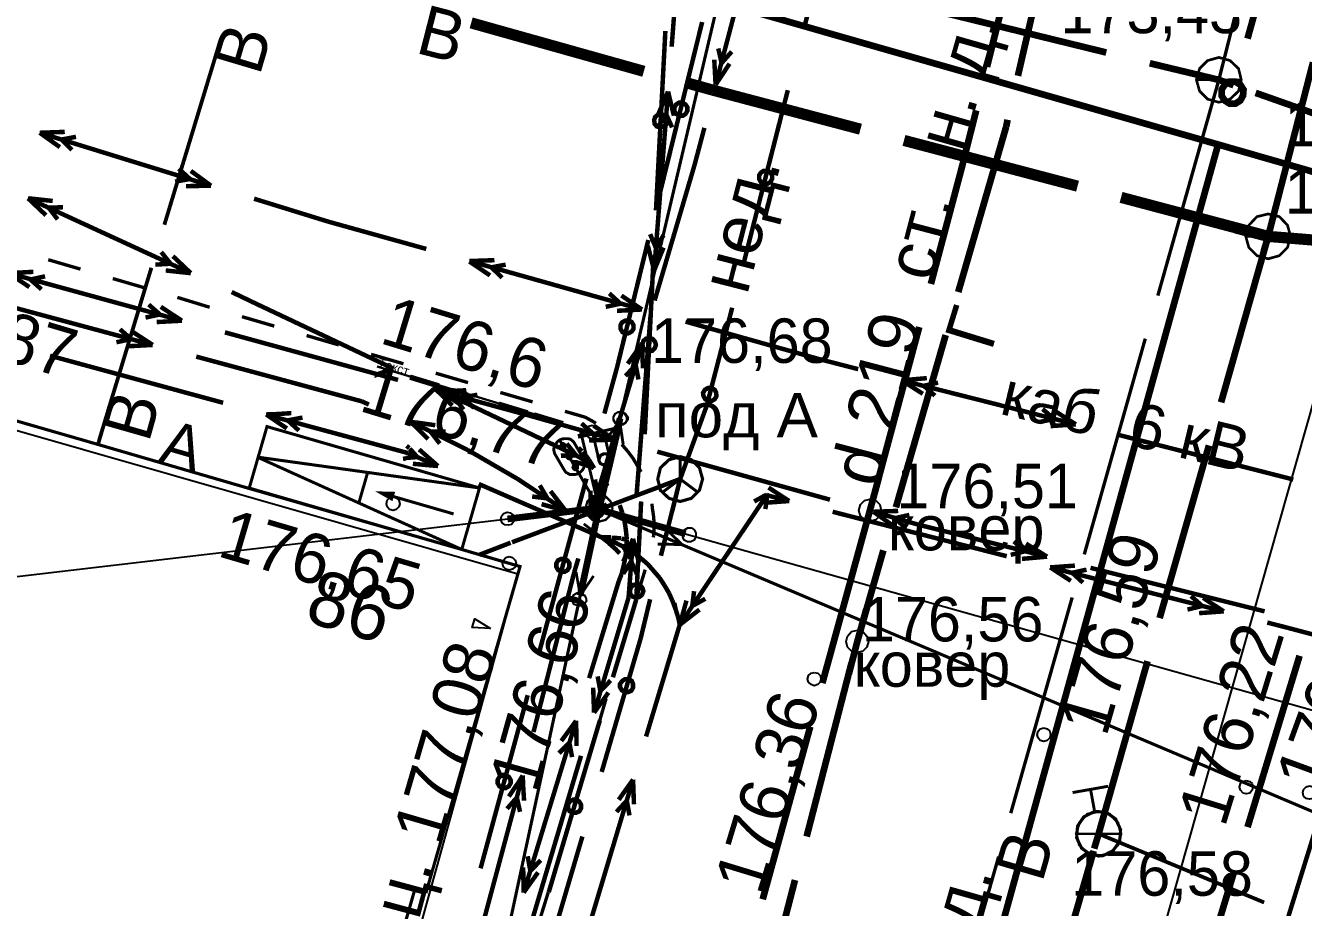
# Model space of a CAD drawing. Extents: x -2634 to -2115, y -2142 to -1393.
# Drawn here: x -2561.76 to -2533.26, y -2021.31 to -2001.65 of the extents above; entities that cross this region are included whole.
import ezdxf

# ---------------------------------------------------------------- set-up
doc = ezdxf.new("R2010")
doc.units = 0
doc.header["$MEASUREMENT"] = 0
for name, color, linetype in [('500_Дополн-Бордюры__п', 7, 'Continuous'), ('500_Дороги-Проезжие_ч', 7, 'Continuous'), ('500_Линии_-Линии_связ', 7, 'Continuous'), ('500_Линии_-ЛЭП_провод', 7, 'Continuous'), ('500_Линии_-Смотровые_', 7, 'Continuous'), ('500_Линии_-Фонари_час', 7, 'Continuous'), ('500_Линии_-Электрокаб', 7, 'Continuous'), ('500_Объект-Опоры', 7, 'Continuous'), ('500_Рельеф-Высотные_о', 7, 'Continuous'), ('500_Строен-Дополнения', 7, 'Continuous'), ('500_Строен-Здания', 7, 'Continuous'), ('500_Трубоп-Водопровод', 7, 'Continuous'), ('500_Трубоп-Газопровод', 7, 'Continuous'), ('500_Трубоп-Канализаци', 7, 'Continuous'), ('500_Трубоп-Смотровые_', 7, 'Continuous'), ('500_Трубоп-Сооружения', 7, 'Continuous'), ('500_Улицы-Улицы_и_их', 7, 'Continuous'), ('Красные_ли-Красные_ли', 7, 'Continuous'), ('Красные_ли-Оси_улиц_к', 7, 'Continuous')]:
    doc.layers.add(name, color=color, linetype=linetype)
doc.styles.add('TARIAL', font='Arial')

# ---------------------------------------------------------------- blocks, each defined once
blk = doc.blocks.new('block_113')
at = {"layer": '500_Строен-Дополнения', "color": 0, "const_width": 0.065}
for points in [[(0, 0), (0, 2.75), (4.75, 2.75), (4.75, 0)], [(1.75, 1.25), (2, 1.37), (1.75, 1.5)]]:
    blk.add_lwpolyline(points, close=True, dxfattribs=at)
for points in [[(0, 2.75), (4.75, 1.38)], [(2.4, 2.05), (2.4, 0.7)], [(0, 0), (4.75, 1.37)], [(0.38, 1.37), (2, 1.37)]]:
    blk.add_lwpolyline(points, dxfattribs=at)

msp = doc.modelspace()

# ---------------------------------------------------------------- linework, layer by layer
at = {"layer": '500_Дополн-Бордюры__п', "color": 1, "const_width": 0.075}
for points in [[(-2560.53, -2007.08), (-2561.25, -2006.87)], [(-2559.09, -2007.5), (-2559.81, -2007.29)], [(-2557.65, -2007.93), (-2558.37, -2007.71)], [(-2556.21, -2008.35), (-2556.93, -2008.14)], [(-2554.77, -2008.77), (-2555.49, -2008.56)], [(-2553.33, -2009.19), (-2554.05, -2008.98)], [(-2551.89, -2009.61), (-2552.61, -2009.4)], [(-2550.45, -2010.04), (-2551.17, -2009.83)], [(-2549.28, -2010.38), (-2549.73, -2010.25)], [(-2549.26, -2010.39), (-2549.28, -2010.38)], [(-2549.08, -2010.49), (-2549.26, -2010.39)], [(-2549.04, -2010.52), (-2549.08, -2010.49)], [(-2548.33, -2011.14), (-2548.46, -2010.99)], [(-2548.21, -2011.3), (-2548.33, -2011.14)], [(-2548.11, -2011.47), (-2548.21, -2011.3)], [(-2548.03, -2011.6), (-2548.11, -2011.47)], [(-2547.78, -2012.41), (-2547.79, -2012.31)], [(-2547.75, -2012.61), (-2547.78, -2012.41)], [(-2547.74, -2012.81), (-2547.75, -2012.61)], [(-2547.75, -2013.01), (-2547.74, -2012.81)], [(-2547.76, -2013.06), (-2547.75, -2013.01)], [(-2548.16, -2014.5), (-2547.94, -2013.78)], [(-2548.59, -2015.94), (-2548.38, -2015.22)], [(-2549.02, -2017.37), (-2548.81, -2016.65)], [(-2549.45, -2018.81), (-2549.24, -2018.09)], [(-2549.88, -2020.25), (-2549.67, -2019.53)], [(-2550.32, -2021.68), (-2550.1, -2020.97)]]:
    msp.add_lwpolyline(points, dxfattribs=at)
at = {"layer": '500_Линии_-Линии_связ', "color": 6}
for points in [[(-2542.59, -1985.29), (-2548.97, -2012.41)], [(-2548.97, -2012.44), (-2542.59, -1985.29)], [(-2587.71, -2016.96), (-2548.97, -2012.41)], [(-2548.97, -2012.41), (-2562.92, -2077.29)], [(-2548.97, -2012.44), (-2491.22, -2028.68)]]:
    msp.add_lwpolyline(points, dxfattribs=at)
at = {"layer": '500_Линии_-Линии_связ', "color": 0}
for points, const_width in [([(-2544.38, -2001.64), (-2543.39, -1997.77)], 0.1), ([(-2547.49, -2001.77), (-2547.7, -2005.77)], 0.1), ([(-2547.63, -2005.46), (-2546.67, -2001.57)], 0.1), ([(-2545.75, -2006.97), (-2544.76, -2003.09)], 0.1), ([(-2548.57, -2009.28), (-2547.87, -2006.43)], 0.1), ([(-2547.75, -2006.77), (-2547.95, -2010.76)], 0.1), ([(-2546.57, -2010.13), (-2546, -2007.94)], 0.1), ([(-2548.85, -2010.3), (-2548.57, -2009.28)], 0.1), ([(-2548.96, -2012.36), (-2548.5, -2010.41)], 0.15), ([(-2547.16, -2011.76), (-2546.57, -2010.13)], 0.1), ([(-2548.97, -2012.44), (-2548.51, -2010.49)], 0.15), ([(-2547.16, -2011.76), (-2550.91, -2013.17)], 0.1), ([(-2550.3, -2015.61), (-2549.25, -2011.75)], 0.1), ([(-2547.59, -2013.47), (-2547.16, -2011.76)], 0.1), ([(-2547.16, -2011.76), (-2547.34, -2012.49)], 0.1), ([(-2549.02, -2012.41), (-2551.01, -2012.65)], 0.15), ([(-2548.97, -2012.41), (-2549.39, -2014.36)], 0.15), ([(-2548.03, -2012.26), (-2548.14, -2014.45)], 0.1), ([(-2548.97, -2012.44), (-2547.04, -2012.98)], 0.15), ([(-2551.64, -2013.45), (-2550.94, -2013.18)], 0.1), ([(-2548.14, -2014.45), (-2548.66, -2016.18)], 0.1), ([(-2548.04, -2015.31), (-2547.83, -2014.44)], 0.1), ([(-2548.91, -2018.29), (-2548.04, -2015.31)], 0.1), ([(-2551.61, -2020.44), (-2550.56, -2016.58)], 0.1), ([(-2548.95, -2017.14), (-2550.09, -2020.97)], 0.1), ([(-2550.47, -2023.56), (-2549.34, -2019.73)], 0.1)]:
    msp.add_lwpolyline(points, dxfattribs=dict(at, const_width=const_width))
at = {"layer": '500_Линии_-Линии_связ', "color": 0, "const_width": 0.1}
for points in [[(-2547.29, -2003.48), (-2547.25, -2003.41), (-2547.19, -2003.37), (-2547.11, -2003.37), (-2547.04, -2003.41), (-2547, -2003.47), (-2547, -2003.55), (-2547.04, -2003.62), (-2547.1, -2003.66), (-2547.18, -2003.66), (-2547.25, -2003.62), (-2547.29, -2003.56)], [(-2547.44, -2003.78), (-2547.47, -2003.85), (-2547.53, -2003.9), (-2547.6, -2003.92), (-2547.68, -2003.9), (-2547.73, -2003.84), (-2547.74, -2003.76), (-2547.72, -2003.69), (-2547.66, -2003.64), (-2547.59, -2003.62), (-2547.51, -2003.65), (-2547.46, -2003.7)], [(-2545.4, -2004.99), (-2545.36, -2004.93), (-2545.3, -2004.89), (-2545.22, -2004.89), (-2545.15, -2004.92), (-2545.11, -2004.99), (-2545.11, -2005.07), (-2545.15, -2005.14), (-2545.22, -2005.18), (-2545.29, -2005.18), (-2545.36, -2005.14), (-2545.4, -2005.07)], [(-2548.49, -2008.33), (-2548.46, -2008.27), (-2548.39, -2008.23), (-2548.31, -2008.22), (-2548.24, -2008.26), (-2548.2, -2008.33), (-2548.2, -2008.41), (-2548.24, -2008.47), (-2548.31, -2008.51), (-2548.38, -2008.52), (-2548.45, -2008.48), (-2548.49, -2008.41)], [(-2547.7, -2008.77), (-2547.73, -2008.85), (-2547.78, -2008.9), (-2547.86, -2008.91), (-2547.93, -2008.89), (-2547.99, -2008.83), (-2548, -2008.76), (-2547.98, -2008.68), (-2547.92, -2008.63), (-2547.84, -2008.61), (-2547.77, -2008.64), (-2547.72, -2008.7)], [(-2546.65, -2009.84), (-2546.61, -2009.77), (-2546.54, -2009.73), (-2546.46, -2009.73), (-2546.39, -2009.77), (-2546.36, -2009.83), (-2546.35, -2009.91), (-2546.39, -2009.98), (-2546.46, -2010.02), (-2546.54, -2010.02), (-2546.6, -2009.98), (-2546.64, -2009.91)], [(-2548.98, -2012.6), (-2549.06, -2012.61), (-2549.13, -2012.58), (-2549.18, -2012.52), (-2549.18, -2012.44), (-2549.15, -2012.37), (-2549.09, -2012.32), (-2549.01, -2012.32), (-2548.94, -2012.35), (-2548.89, -2012.41), (-2548.89, -2012.49), (-2548.92, -2012.56)], [(-2549.92, -2013.64), (-2549.88, -2013.57), (-2549.81, -2013.54), (-2549.73, -2013.54), (-2549.67, -2013.58), (-2549.63, -2013.64), (-2549.63, -2013.72), (-2549.67, -2013.79), (-2549.74, -2013.83), (-2549.81, -2013.83), (-2549.88, -2013.79), (-2549.92, -2013.72)], [(-2547.98, -2014.26), (-2548.01, -2014.34), (-2548.07, -2014.39), (-2548.14, -2014.41), (-2548.22, -2014.38), (-2548.27, -2014.33), (-2548.28, -2014.25), (-2548.26, -2014.18), (-2548.2, -2014.12), (-2548.13, -2014.11), (-2548.05, -2014.13), (-2548, -2014.19)], [(-2548.5, -2016.33), (-2548.45, -2016.26), (-2548.39, -2016.22), (-2548.31, -2016.22), (-2548.24, -2016.26), (-2548.21, -2016.33), (-2548.21, -2016.41), (-2548.25, -2016.48), (-2548.32, -2016.51), (-2548.39, -2016.51), (-2548.46, -2016.47), (-2548.5, -2016.4)], [(-2551.23, -2018.47), (-2551.19, -2018.4), (-2551.13, -2018.36), (-2551.05, -2018.36), (-2550.98, -2018.4), (-2550.94, -2018.47), (-2550.94, -2018.54), (-2550.98, -2018.61), (-2551.05, -2018.65), (-2551.13, -2018.65), (-2551.19, -2018.61), (-2551.23, -2018.54)], [(-2549.37, -2019.1), (-2549.41, -2019.17), (-2549.48, -2019.2), (-2549.56, -2019.2), (-2549.63, -2019.16), (-2549.66, -2019.09), (-2549.66, -2019.01), (-2549.62, -2018.95), (-2549.55, -2018.91), (-2549.47, -2018.91), (-2549.41, -2018.95), (-2549.37, -2019.02)]]:
    msp.add_lwpolyline(points, close=True, dxfattribs=at)
at = {"layer": '500_Линии_-Линии_связ', "color": 0}
for points in [[(-2548.65, -2010.37), (-2548.61, -2010.3), (-2548.54, -2010.26), (-2548.45, -2010.26), (-2548.38, -2010.3), (-2548.33, -2010.37), (-2548.33, -2010.44), (-2548.37, -2010.51), (-2548.44, -2010.55), (-2548.52, -2010.55), (-2548.6, -2010.51), (-2548.64, -2010.45)], [(-2548.65, -2010.38), (-2548.61, -2010.31), (-2548.54, -2010.27), (-2548.47, -2010.27), (-2548.4, -2010.3), (-2548.36, -2010.37), (-2548.36, -2010.45), (-2548.39, -2010.51), (-2548.46, -2010.55), (-2548.54, -2010.56), (-2548.6, -2010.52), (-2548.65, -2010.45)], [(-2550.99, -2012.79), (-2551.07, -2012.78), (-2551.13, -2012.74), (-2551.16, -2012.66), (-2551.14, -2012.59), (-2551.1, -2012.53), (-2551.02, -2012.5), (-2550.95, -2012.51), (-2550.89, -2012.56), (-2550.86, -2012.63), (-2550.87, -2012.71), (-2550.92, -2012.77)], [(-2546.91, -2012.85), (-2546.85, -2012.89), (-2546.81, -2012.96), (-2546.81, -2013.04), (-2546.85, -2013.12), (-2546.92, -2013.16), (-2547, -2013.16), (-2547.07, -2013.12), (-2547.1, -2013.05), (-2547.1, -2012.96), (-2547.06, -2012.89), (-2546.99, -2012.85)], [(-2549.25, -2014.48), (-2549.29, -2014.55), (-2549.36, -2014.59), (-2549.44, -2014.59), (-2549.52, -2014.56), (-2549.56, -2014.49), (-2549.57, -2014.41), (-2549.53, -2014.34), (-2549.46, -2014.3), (-2549.38, -2014.3), (-2549.3, -2014.34), (-2549.26, -2014.4)]]:
    msp.add_lwpolyline(points, close=True, dxfattribs=at)
at = {"layer": '500_Линии_-ЛЭП_провод', "color": 253, "const_width": 0.07}
for points in [[(-2548.97, -2012.41), (-2542.59, -1985.29)], [(-2562.92, -2077.29), (-2548.97, -2012.41)], [(-2548.97, -2012.44), (-2527.02, -2021.73)]]:
    msp.add_lwpolyline(points, dxfattribs=at)
at = {"layer": '500_Линии_-ЛЭП_провод', "color": 0}
for points, const_width in [([(-2548.97, -2012.41), (-2548.51, -2010.46)], 0.065), ([(-2548.82, -2010.9), (-2548.51, -2010.46)], 0.065), ([(-2548.43, -2010.99), (-2548.51, -2010.46)], 0.065), ([(-2548.97, -2012.41), (-2549.39, -2014.36)], 0.06), ([(-2548.97, -2012.44), (-2547.12, -2013.22)], 0.065), ([(-2547.51, -2012.84), (-2547.12, -2013.22)], 0.065), ([(-2547.66, -2013.21), (-2547.12, -2013.22)], 0.065), ([(-2549.48, -2013.83), (-2549.39, -2014.36)], 0.06), ([(-2549.09, -2013.92), (-2549.39, -2014.36)], 0.06)]:
    msp.add_lwpolyline(points, dxfattribs=dict(at, const_width=const_width))
at = {"layer": '500_Линии_-Смотровые_', "color": 0, "const_width": 0.07}
for points in [[(-2547.16, -2011.26), (-2546.91, -2011.33), (-2546.73, -2011.51), (-2546.66, -2011.76), (-2546.73, -2012.01), (-2546.91, -2012.19), (-2547.16, -2012.26), (-2547.41, -2012.19), (-2547.6, -2012.01), (-2547.66, -2011.76), (-2547.6, -2011.51), (-2547.41, -2011.33)], [(-2547.16, -2011.71), (-2547.16, -2011.71), (-2547.16, -2011.71), (-2547.16, -2011.71), (-2547.16, -2011.71), (-2547.16, -2011.71), (-2547.16, -2011.71), (-2547.16, -2011.71), (-2547.16, -2011.71), (-2547.16, -2011.71), (-2547.16, -2011.71), (-2547.16, -2011.71)]]:
    msp.add_lwpolyline(points, close=True, dxfattribs=at)
at = {"layer": '500_Линии_-Смотровые_', "color": 0, "const_width": 0.065}
for points in [[(-2547.16, -2011.26), (-2547.16, -2011.76)], [(-2547.56, -2012.06), (-2547.16, -2011.76)], [(-2547.16, -2011.76), (-2546.76, -2012.06)]]:
    msp.add_lwpolyline(points, dxfattribs=at)
at = {"layer": '500_Линии_-Фонари_час', "color": 0, "const_width": 0.065}
for points in [[(-2548.62, -2010.63), (-2549.35, -2010.8)], [(-2548.97, -2012.41), (-2549.85, -2010.89)], [(-2548.97, -2012.41), (-2549.38, -2010.7)], [(-2548.96, -2011.38), (-2549.11, -2010.74)], [(-2548.72, -2011.32), (-2548.87, -2010.69)], [(-2548.72, -2011.29), (-2548.75, -2011.17)], [(-2548.72, -2011.29), (-2548.75, -2011.17)], [(-2548.97, -2011.35), (-2549, -2011.23)], [(-2548.97, -2011.33), (-2548.97, -2011.33)], [(-2548.8, -2012.31), (-2549.14, -2012.51)]]:
    msp.add_lwpolyline(points, dxfattribs=at)
at = {"layer": '500_Линии_-Фонари_час', "color": 0}
for points, const_width in [([(-2549.85, -2010.89), (-2549.9, -2010.93), (-2549.94, -2010.99), (-2549.97, -2011.04), (-2549.98, -2011.11), (-2549.97, -2011.15), (-2549.96, -2011.19), (-2549.75, -2011.55), (-2549.71, -2011.61), (-2549.67, -2011.63), (-2549.62, -2011.66), (-2549.57, -2011.66), (-2549.51, -2011.66), (-2549.46, -2011.65), (-2549.42, -2011.63), (-2549.38, -2011.6), (-2549.34, -2011.56), (-2549.31, -2011.51), (-2549.29, -2011.45), (-2549.29, -2011.39), (-2549.31, -2011.32), (-2549.32, -2011.3), (-2549.53, -2010.94), (-2549.56, -2010.91), (-2549.61, -2010.87), (-2549.67, -2010.86), (-2549.75, -2010.86), (-2549.8, -2010.87)], 0.065), ([(-2549.81, -2011.05), (-2549.82, -2011.02), (-2549.81, -2011), (-2549.8, -2010.98), (-2549.77, -2010.97), (-2549.75, -2010.98), (-2549.73, -2011), (-2549.72, -2011.02), (-2549.73, -2011.05), (-2549.75, -2011.06), (-2549.77, -2011.07), (-2549.8, -2011.06)], 0.07), ([(-2549.68, -2011.28), (-2549.68, -2011.26), (-2549.68, -2011.23), (-2549.66, -2011.22), (-2549.63, -2011.21), (-2549.61, -2011.22), (-2549.59, -2011.23), (-2549.58, -2011.26), (-2549.59, -2011.28), (-2549.61, -2011.3), (-2549.63, -2011.31), (-2549.66, -2011.3)], 0.07), ([(-2548.97, -2011.35), (-2548.96, -2011.29), (-2548.93, -2011.23), (-2548.87, -2011.2), (-2548.81, -2011.2), (-2548.75, -2011.24), (-2548.72, -2011.29), (-2548.72, -2011.36), (-2548.76, -2011.41), (-2548.82, -2011.44), (-2548.88, -2011.44), (-2548.94, -2011.41)], 0.07), ([(-2549.54, -2011.52), (-2549.55, -2011.5), (-2549.54, -2011.47), (-2549.52, -2011.45), (-2549.5, -2011.45), (-2549.47, -2011.45), (-2549.45, -2011.47), (-2549.45, -2011.5), (-2549.45, -2011.52), (-2549.47, -2011.54), (-2549.5, -2011.55), (-2549.52, -2011.54)], 0.07)]:
    msp.add_lwpolyline(points, close=True, dxfattribs=dict(at, const_width=const_width))
for points in [[(-2548.62, -2013.01), (-2548.62, -2013.01)], [(-2548.2, -2013.75), (-2548.2, -2013.75)]]:
    msp.add_lwpolyline(points, dxfattribs=at)
at = {"layer": '500_Линии_-Электрокаб', "color": 12, "const_width": 0.1}
for points in [[(-2547.04, -1998.13), (-2547.35, -2002.12)], [(-2546.37, -2002.97), (-2545.35, -1999.1)], [(-2546.37, -2002.97), (-2546.4, -2002.41)], [(-2546.24, -2002.47), (-2546.31, -2002.16)], [(-2546.23, -2002.48), (-2546.01, -2002.23)], [(-2546.37, -2002.97), (-2546.06, -2002.5)], [(-2547.43, -2003.12), (-2547.74, -2007.11)], [(-2547.43, -2003.12), (-2547.65, -2003.63)], [(-2547.43, -2003.12), (-2547.3, -2003.66)], [(-2547.47, -2003.62), (-2547.65, -2003.9)], [(-2547.47, -2003.63), (-2547.34, -2003.92)], [(-2561.44, -2004.04), (-2560.88, -2004.02)], [(-2561.44, -2004.04), (-2557.62, -2005.22)], [(-2561.44, -2004.04), (-2560.99, -2004.36)], [(-2546.84, -2004.76), (-2546.62, -2003.93)], [(-2560.95, -2004.19), (-2560.63, -2004.13)], [(-2560.95, -2004.19), (-2560.72, -2004.42)], [(-2558.34, -2004.84), (-2558.09, -2005.07)], [(-2558.07, -2004.89), (-2557.62, -2005.22)], [(-2547.73, -2007.78), (-2546.84, -2004.76)], [(-2558.42, -2005.13), (-2558.09, -2005.07)], [(-2558.18, -2005.23), (-2557.62, -2005.22)], [(-2561.7, -2005.5), (-2558.07, -2007.17)], [(-2561.7, -2005.5), (-2561.15, -2005.56)], [(-2561.7, -2005.5), (-2561.3, -2005.88)], [(-2556.66, -2005.51), (-2555.01, -2006.02)], [(-2561.24, -2005.71), (-2560.92, -2005.7)], [(-2561.24, -2005.71), (-2561.04, -2005.97)], [(-2555.01, -2006.02), (-2552.82, -2006.63)], [(-2547.83, -2006.3), (-2547.7, -2006.61)], [(-2547.53, -2006.32), (-2547.7, -2006.61)], [(-2547.88, -2006.56), (-2547.74, -2007.11)], [(-2547.53, -2006.6), (-2547.74, -2007.11)], [(-2558.86, -2006.98), (-2558.52, -2006.96)], [(-2558.73, -2006.7), (-2558.52, -2006.96)], [(-2558.47, -2006.79), (-2558.07, -2007.17)], [(-2551.86, -2006.9), (-2551.3, -2006.88)], [(-2551.86, -2006.9), (-2548.01, -2007.98)], [(-2551.86, -2006.91), (-2551.4, -2007.22)], [(-2562.13, -2007.17), (-2561.58, -2007.14)], [(-2562.13, -2007.17), (-2558.27, -2008.23)], [(-2562.13, -2007.17), (-2561.67, -2007.48)], [(-2561.64, -2007.31), (-2561.32, -2007.24)], [(-2558.63, -2007.11), (-2558.07, -2007.17)], [(-2551.37, -2007.04), (-2551.05, -2006.98)], [(-2551.37, -2007.04), (-2551.13, -2007.27)], [(-2561.65, -2007.31), (-2561.4, -2007.53)], [(-2562.78, -2007.73), (-2558.92, -2008.77)], [(-2557.16, -2007.59), (-2556.66, -2007.83)], [(-2548.74, -2007.62), (-2548.49, -2007.85)], [(-2548.47, -2007.67), (-2548.01, -2007.98)], [(-2559.08, -2008.16), (-2558.76, -2008.09)], [(-2559.01, -2007.87), (-2558.76, -2008.09)], [(-2558.74, -2007.92), (-2558.27, -2008.23)], [(-2556.66, -2007.83), (-2553.55, -2009.3)], [(-2548.82, -2007.92), (-2548.49, -2007.85)], [(-2548.57, -2008.01), (-2548.01, -2007.98)], [(-2547.82, -2008.1), (-2548.13, -2012.09)], [(-2558.83, -2008.26), (-2558.27, -2008.23)], [(-2547.04, -2008.25), (-2544.12, -2009.07)], [(-2559.73, -2008.71), (-2559.4, -2008.64)], [(-2559.65, -2008.42), (-2559.4, -2008.64)], [(-2559.38, -2008.47), (-2558.92, -2008.77)], [(-2557.31, -2008.49), (-2553.45, -2009.55)], [(-2559.48, -2008.8), (-2558.92, -2008.77)], [(-2549.15, -2012.57), (-2548.01, -2008.74)], [(-2548.33, -2009.19), (-2548.01, -2008.74)], [(-2547.99, -2009.29), (-2548.01, -2008.74)], [(-2561.21, -2009.01), (-2557.35, -2010.06)], [(-2557.95, -2009.03), (-2554.25, -2010.03)], [(-2548.38, -2009.46), (-2548.15, -2009.22)], [(-2548.09, -2009.54), (-2548.15, -2009.22)], [(-2544.12, -2009.07), (-2543.19, -2009.31)], [(-2542.22, -2009.56), (-2541.66, -2009.51)], [(-2552.64, -2009.73), (-2549.41, -2011.27)], [(-2552.64, -2009.73), (-2552.09, -2009.8)], [(-2552.64, -2009.73), (-2552.24, -2010.12)], [(-2552.49, -2009.81), (-2551.93, -2009.78)], [(-2552.49, -2009.81), (-2550.65, -2010.31)], [(-2552.49, -2009.81), (-2552.03, -2010.12)], [(-2542.22, -2009.56), (-2538.34, -2010.54)], [(-2542.22, -2009.56), (-2541.75, -2009.86)], [(-2541.73, -2009.68), (-2541.48, -2009.9)], [(-2541.72, -2009.68), (-2541.41, -2009.61)], [(-2554.25, -2010.03), (-2554.1, -2010.1)], [(-2552.19, -2009.95), (-2551.99, -2010.21)], [(-2552.18, -2009.95), (-2551.86, -2009.94)], [(-2552, -2009.94), (-2551.68, -2009.88)], [(-2552, -2009.95), (-2551.76, -2010.17)], [(-2556.39, -2010.32), (-2556.12, -2010.31)], [(-2556.39, -2010.32), (-2556.15, -2010.39)], [(-2556.39, -2010.32), (-2556.17, -2010.47)], [(-2556.15, -2010.39), (-2553.23, -2011.18)], [(-2556.12, -2010.31), (-2555.83, -2010.29)], [(-2555.9, -2010.45), (-2555.58, -2010.39)], [(-2550.65, -2010.31), (-2548.63, -2010.88)], [(-2539.08, -2010.2), (-2538.82, -2010.42)], [(-2538.81, -2010.24), (-2538.34, -2010.54)], [(-2556.17, -2010.47), (-2555.93, -2010.63)], [(-2555.9, -2010.46), (-2555.66, -2010.68)], [(-2553.18, -2010.49), (-2553.06, -2010.53)], [(-2553.18, -2010.49), (-2553.04, -2010.5)], [(-2553.18, -2010.49), (-2553.08, -2010.57)], [(-2553.08, -2010.57), (-2552.78, -2010.87)], [(-2553.06, -2010.53), (-2551.9, -2011.11)], [(-2553.04, -2010.5), (-2552.62, -2010.56)], [(-2549.36, -2010.52), (-2549.11, -2010.74)], [(-2549.09, -2010.57), (-2548.63, -2010.88)], [(-2539.15, -2010.49), (-2538.82, -2010.42)], [(-2538.9, -2010.58), (-2538.34, -2010.54)], [(-2552.72, -2010.7), (-2552.39, -2010.7)], [(-2552.72, -2010.71), (-2552.52, -2010.97)], [(-2549.44, -2010.81), (-2549.11, -2010.74)], [(-2549.19, -2010.9), (-2548.63, -2010.88)], [(-2537.37, -2010.78), (-2533.49, -2011.77)], [(-2553.26, -2011.02), (-2553.2, -2011.07)], [(-2553.23, -2011.18), (-2552.56, -2011.47)], [(-2553.19, -2011.08), (-2553.02, -2011.27)], [(-2552.98, -2011.1), (-2552.56, -2011.47)], [(-2551.9, -2011.11), (-2550.78, -2011.76)], [(-2549.82, -2011.24), (-2549.48, -2011.23)], [(-2549.69, -2010.97), (-2549.48, -2011.23)], [(-2549.43, -2011.06), (-2549.35, -2011.14)], [(-2549.33, -2011.15), (-2549.2, -2011.32)], [(-2547.67, -2011.15), (-2543.82, -2012.22)], [(-2553.34, -2011.31), (-2553.27, -2011.3)], [(-2553.28, -2011.29), (-2553.02, -2011.27)], [(-2553.12, -2011.42), (-2552.56, -2011.47)], [(-2549.58, -2011.38), (-2549.47, -2011.39)], [(-2549.49, -2011.38), (-2549.29, -2011.44)], [(-2549.41, -2011.27), (-2549.24, -2011.38)], [(-2549.29, -2011.44), (-2549.09, -2011.51)], [(-2549.24, -2011.38), (-2549.09, -2011.51)], [(-2549.2, -2011.32), (-2549.09, -2011.5)], [(-2549.09, -2011.5), (-2549.08, -2011.52)], [(-2549.09, -2011.51), (-2549.08, -2011.52)], [(-2549.09, -2011.51), (-2549.08, -2011.52)], [(-2550.78, -2011.76), (-2549.71, -2012.47)], [(-2549, -2012.08), (-2549.06, -2011.77)], [(-2551.65, -2011.87), (-2548.91, -2013.06)], [(-2550.29, -2011.9), (-2550.12, -2012.19)], [(-2550.05, -2012.03), (-2549.71, -2012.47)], [(-2549.15, -2012.57), (-2549.16, -2012.02)], [(-2549, -2012.09), (-2548.77, -2011.85)], [(-2545.38, -2012.02), (-2545.38, -2012.02)], [(-2545.19, -2011.95), (-2544.73, -2012.25)], [(-2550.46, -2012.15), (-2550.12, -2012.19)], [(-2550.25, -2012.32), (-2549.71, -2012.47)], [(-2549.14, -2012.57), (-2548.83, -2012.12)], [(-2548.51, -2012.34), (-2548.45, -2012.51)], [(-2547.17, -2015.01), (-2545.23, -2012.12)], [(-2545.51, -2012.26), (-2545.24, -2012.11)], [(-2545.28, -2012.29), (-2544.73, -2012.25)], [(-2545.26, -2012.43), (-2545.22, -2012.13)], [(-2545.24, -2012.13), (-2545.21, -2012.12)], [(-2545.23, -2012.11), (-2545.21, -2012.12)], [(-2545.23, -2012.12), (-2544.73, -2012.25)], [(-2545.09, -2012.22), (-2545.09, -2012.22)], [(-2548.45, -2012.51), (-2548.4, -2012.7)], [(-2543.76, -2012.49), (-2539.88, -2013.48)], [(-2542.85, -2012.49), (-2542.3, -2012.47)], [(-2542.85, -2012.49), (-2541.84, -2012.78)], [(-2542.85, -2012.49), (-2542.4, -2012.81)], [(-2542.37, -2012.63), (-2542.13, -2012.86)], [(-2542.36, -2012.63), (-2542.05, -2012.56)], [(-2548.4, -2012.7), (-2548.37, -2012.9)], [(-2548.37, -2012.9), (-2548.35, -2013.1)], [(-2541.84, -2012.78), (-2538.98, -2013.49)], [(-2548.91, -2013.06), (-2548.72, -2013.13)], [(-2548.91, -2013.06), (-2548.7, -2013.06)], [(-2548.91, -2013.06), (-2548.74, -2013.19)], [(-2548.75, -2013.19), (-2548.59, -2013.33)], [(-2548.72, -2013.13), (-2548.54, -2013.21)], [(-2548.69, -2013.07), (-2548.48, -2013.08)], [(-2548.54, -2013.21), (-2548.36, -2013.3)], [(-2548.47, -2013.09), (-2548.34, -2013.11)], [(-2548.21, -2013.09), (-2548.43, -2013.6)], [(-2548.35, -2013.1), (-2548.36, -2013.3)], [(-2548.21, -2013.09), (-2548.31, -2014.4)], [(-2548.21, -2013.09), (-2548.08, -2013.63)], [(-2539.72, -2013.15), (-2539.47, -2013.37)], [(-2539.45, -2013.2), (-2538.98, -2013.49)], [(-2548.6, -2013.32), (-2548.51, -2013.42)], [(-2548.44, -2013.26), (-2548.34, -2013.26)], [(-2548.44, -2013.26), (-2548.38, -2013.34)], [(-2548.38, -2013.5), (-2548.42, -2013.69)], [(-2548.39, -2013.34), (-2548.27, -2013.53)], [(-2548.36, -2013.3), (-2548.38, -2013.5)], [(-2548.36, -2013.3), (-2548.19, -2013.41)], [(-2548.33, -2013.26), (-2548.11, -2013.28)], [(-2548.19, -2013.41), (-2548.03, -2013.53)], [(-2539.79, -2013.45), (-2539.47, -2013.37)], [(-2539.54, -2013.54), (-2538.98, -2013.49)], [(-2549.52, -2013.83), (-2549.43, -2013.53)], [(-2548.42, -2013.69), (-2548.47, -2013.89)], [(-2548.25, -2013.59), (-2548.43, -2013.87)], [(-2548.28, -2013.53), (-2548.28, -2013.53)], [(-2548.25, -2013.6), (-2548.12, -2013.89)], [(-2548.03, -2013.53), (-2547.88, -2013.66)], [(-2547.88, -2013.66), (-2547.75, -2013.81)], [(-2547.75, -2013.81), (-2547.62, -2013.96)], [(-2538.91, -2013.73), (-2538.36, -2013.69)], [(-2538.91, -2013.73), (-2535.04, -2014.71)], [(-2538.91, -2013.73), (-2538.45, -2014.03)], [(-2538.42, -2013.85), (-2538.1, -2013.78)], [(-2538.01, -2013.74), (-2534.13, -2014.71)], [(-2550.43, -2017.4), (-2549.52, -2013.83)], [(-2548.53, -2014.04), (-2549.19, -2016.2)], [(-2548.47, -2013.89), (-2548.53, -2014.04)], [(-2547.62, -2013.96), (-2547.51, -2014.13)], [(-2538.42, -2013.85), (-2538.18, -2014.07)], [(-2547.51, -2014.13), (-2547.41, -2014.3)], [(-2547.41, -2014.3), (-2547.33, -2014.48)], [(-2546.89, -2014.58), (-2546.85, -2014.26)], [(-2535.77, -2014.37), (-2535.52, -2014.59)], [(-2548.31, -2014.4), (-2549.08, -2016.97)], [(-2547.33, -2014.48), (-2547.26, -2014.67)], [(-2547.17, -2015.01), (-2547.02, -2014.47)], [(-2546.89, -2014.59), (-2546.6, -2014.43)], [(-2535.85, -2014.67), (-2535.52, -2014.59)], [(-2535.5, -2014.41), (-2535.04, -2014.71)], [(-2547.26, -2014.67), (-2547.2, -2014.86)], [(-2547.2, -2014.86), (-2547.17, -2015.01)], [(-2547.17, -2015.01), (-2546.73, -2014.67)], [(-2535.59, -2014.75), (-2535.04, -2014.71)], [(-2547.92, -2017.5), (-2547.17, -2015.01)], [(-2534.07, -2014.96), (-2533.64, -2015.07)], [(-2533.64, -2015.07), (-2530.2, -2015.98)], [(-2549, -2016.16), (-2548.94, -2016.49)], [(-2548.71, -2016.25), (-2548.94, -2016.49)], [(-2549.1, -2016.41), (-2549.08, -2016.97)], [(-2548.76, -2016.52), (-2549.08, -2016.97)], [(-2549.48, -2017.15), (-2550.65, -2020.98)], [(-2549.48, -2017.15), (-2549.81, -2017.6)], [(-2549.48, -2017.15), (-2549.47, -2017.71)], [(-2549.63, -2017.64), (-2549.86, -2017.87)], [(-2549.63, -2017.64), (-2549.57, -2017.96)], [(-2549.37, -2017.93), (-2550.51, -2021.76)], [(-2550.8, -2018.58), (-2550.67, -2018.37)], [(-2550.73, -2018.59), (-2550.67, -2018.37)], [(-2550.66, -2018.61), (-2550.67, -2018.37)], [(-2551.71, -2022.24), (-2550.73, -2018.59)], [(-2550.98, -2018.84), (-2550.8, -2018.57)], [(-2550.64, -2018.93), (-2550.66, -2018.61)], [(-2549.36, -2022.29), (-2548.21, -2018.46)], [(-2548.53, -2018.91), (-2548.21, -2018.46)], [(-2548.19, -2019.01), (-2548.21, -2018.46)], [(-2532.68, -2018.56), (-2533.87, -2022.38)], [(-2551.02, -2019.11), (-2550.8, -2018.86)], [(-2550.73, -2019.18), (-2550.8, -2018.86)], [(-2548.58, -2019.18), (-2548.35, -2018.93)], [(-2548.29, -2019.26), (-2548.35, -2018.93)], [(-2550.56, -2020.17), (-2550.5, -2020.5)], [(-2550.27, -2020.26), (-2550.5, -2020.5)], [(-2550.66, -2020.42), (-2550.65, -2020.98)], [(-2550.33, -2020.53), (-2550.65, -2020.98)]]:
    msp.add_lwpolyline(points, dxfattribs=at)
at = {"layer": '500_Линии_-Электрокаб', "color": 1, "const_width": 0.06}
for points in [[(-2548.91, -2013.06), (-2549.37, -2012.86)], [(-2548.91, -2013.06), (-2549.31, -2012.76)], [(-2547.17, -2015.01), (-2547.27, -2014.52)], [(-2547.17, -2015.01), (-2547.32, -2015.49)]]:
    msp.add_lwpolyline(points, dxfattribs=at)
at = {"layer": '500_Объект-Опоры', "color": 1, "const_width": 0.05}
msp.add_lwpolyline([(-2548.97, -2012.11), (-2548.82, -2012.15), (-2548.71, -2012.26), (-2548.67, -2012.41), (-2548.71, -2012.56), (-2548.82, -2012.67), (-2548.97, -2012.71), (-2549.12, -2012.67), (-2549.23, -2012.56), (-2549.27, -2012.41), (-2549.23, -2012.26), (-2549.12, -2012.15)], close=True, dxfattribs=at)
at = {"layer": '500_Рельеф-Высотные_о', "color": 0, "const_width": 0.05}
msp.add_lwpolyline([(-2553.92, -2009.25), (-2549.9, -2010.47)], dxfattribs=at)
at = {"layer": '500_Рельеф-Высотные_о', "color": 0}
for points in [[(-2549.12, -2010.56), (-2549.05, -2010.58), (-2548.99, -2010.63), (-2548.97, -2010.71), (-2548.99, -2010.78), (-2549.05, -2010.84), (-2549.12, -2010.86), (-2549.2, -2010.84), (-2549.25, -2010.78), (-2549.27, -2010.71), (-2549.25, -2010.63), (-2549.2, -2010.58)], [(-2553.56, -2012.16), (-2553.49, -2012.18), (-2553.43, -2012.23), (-2553.41, -2012.31), (-2553.43, -2012.38), (-2553.49, -2012.44), (-2553.56, -2012.46), (-2553.64, -2012.44), (-2553.69, -2012.38), (-2553.71, -2012.31), (-2553.69, -2012.23), (-2553.64, -2012.18)], [(-2550.97, -2013.49), (-2550.9, -2013.51), (-2550.84, -2013.57), (-2550.82, -2013.64), (-2550.84, -2013.72), (-2550.9, -2013.77), (-2550.97, -2013.79), (-2551.05, -2013.77), (-2551.1, -2013.72), (-2551.12, -2013.64), (-2551.1, -2013.57), (-2551.05, -2013.51)], [(-2551.39, -2015.09), (-2551.8, -2015.07), (-2551.74, -2014.88)], [(-2544.17, -2016.07), (-2544.09, -2016.09), (-2544.04, -2016.14), (-2544.02, -2016.22), (-2544.04, -2016.29), (-2544.09, -2016.34), (-2544.17, -2016.37), (-2544.24, -2016.34), (-2544.3, -2016.29), (-2544.32, -2016.22), (-2544.3, -2016.14), (-2544.24, -2016.09)], [(-2539.05, -2017.31), (-2538.98, -2017.33), (-2538.92, -2017.38), (-2538.9, -2017.46), (-2538.92, -2017.53), (-2538.98, -2017.59), (-2539.05, -2017.61), (-2539.13, -2017.59), (-2539.18, -2017.53), (-2539.2, -2017.46), (-2539.18, -2017.38), (-2539.13, -2017.33)], [(-2534.54, -2018.48), (-2534.46, -2018.5), (-2534.41, -2018.55), (-2534.39, -2018.63), (-2534.41, -2018.7), (-2534.46, -2018.76), (-2534.54, -2018.78), (-2534.61, -2018.76), (-2534.67, -2018.7), (-2534.69, -2018.63), (-2534.67, -2018.55), (-2534.61, -2018.5)], [(-2533.13, -2018.6), (-2533.05, -2018.62), (-2533, -2018.68), (-2532.98, -2018.75), (-2533, -2018.83), (-2533.05, -2018.88), (-2533.13, -2018.9), (-2533.2, -2018.88), (-2533.26, -2018.83), (-2533.28, -2018.75), (-2533.26, -2018.68), (-2533.2, -2018.62)]]:
    msp.add_lwpolyline(points, close=True, dxfattribs=at)
at = {"layer": '500_Строен-Здания', "color": 0, "const_width": 0.07}
msp.add_lwpolyline([(-2550.97, -2013.64), (-2552.03, -2013.33), (-2556.77, -2011.97), (-2560.55, -2010.87), (-2571.03, -2007.85), (-2570.94, -2007.56), (-2574.99, -2006.39), (-2578.31, -2017.91), (-2570.22, -2020.25), (-2570.72, -2022.01), (-2572.78, -2029.11), (-2574.44, -2028.63), (-2581.51, -2026.59), (-2582.55, -2030.21), (-2582.32, -2030.28), (-2584.29, -2037.09), (-2559.79, -2044.17), (-2559.58, -2043.45), (-2559.27, -2042.38), (-2558.29, -2038.97), (-2553.07, -2020.89), (-2552.82, -2020.96), (-2550.73, -2013.71)], close=True, dxfattribs=at)
at = {"layer": '500_Трубоп-Водопровод', "color": 94}
for points, const_width in [([(-2535.15, -2002.86), (-2533.92, -1998.01)], 0.075), ([(-2541.54, -2001.3), (-2537.66, -2002.25)], 0.15), ([(-2551.82, -2001.59), (-2547.97, -2002.67)], 0.25), ([(-2557.5, -2002.27), (-2558.66, -2006.09)], 0.085), ([(-2536.69, -2002.49), (-2535.15, -2002.86)], 0.15), ([(-2534.05, -2006.35), (-2533.05, -2002.47)], 0.15), ([(-2547, -2002.93), (-2546.43, -2003.09)], 0.25), ([(-2535.15, -2002.86), (-2536.51, -2007.67)], 0.075), ([(-2535.15, -2002.86), (-2535.49, -2002.78)], 0.15), ([(-2535.15, -2002.86), (-2534.82, -2002.98)], 0.15), ([(-2546.43, -2003.09), (-2543.14, -2003.96)], 0.25), ([(-2530.56, -2004.48), (-2534.33, -2003.15)], 0.15), ([(-2542.17, -2004.21), (-2538.3, -2005.23)], 0.25), ([(-2537.33, -2005.48), (-2534.05, -2006.35)], 0.25), ([(-2534.05, -2006.35), (-2534.78, -2006.16)], 0.25), ([(-2535.1, -2010.05), (-2534.05, -2006.35)], 0.15), ([(-2534.05, -2006.35), (-2534.15, -2006.68)], 0.15), ([(-2532.2, -2006.5), (-2534.05, -2006.35)], 0.25), ([(-2534.05, -2006.35), (-2533.3, -2006.41)], 0.25), ([(-2558.95, -2007.05), (-2560.11, -2010.88)], 0.085), ([(-2536.79, -2008.63), (-2538.15, -2013.44)], 0.075), ([(-2560.14, -2010.99), (-2560.07, -2010.75)], 0.085), ([(-2536.47, -2014.86), (-2535.37, -2011.01)], 0.15), ([(-2538.42, -2014.4), (-2539.79, -2019.21)], 0.075), ([(-2537.83, -2019.67), (-2536.74, -2015.82)], 0.15), ([(-2537.83, -2019.67), (-2537.93, -2020)], 0.15), ([(-2537.83, -2019.67), (-2534.14, -2021.2)], 0.085), ([(-2539.05, -2023.89), (-2537.94, -2020.05)], 0.15), ([(-2540.06, -2020.18), (-2541.43, -2024.99)], 0.075)]:
    msp.add_lwpolyline(points, dxfattribs=dict(at, const_width=const_width))
at = {"layer": '500_Трубоп-Газопровод', "color": 5, "const_width": 0.15}
for points in [[(-2539.35, -1998.69), (-2540.32, -2002.57)], [(-2538.73, -1998.88), (-2539.63, -2002.77)], [(-2540.56, -2003.54), (-2540.89, -2004.85)], [(-2539.86, -2003.75), (-2539.89, -2003.9)], [(-2539.89, -2003.9), (-2540.96, -2007.59)], [(-2540.89, -2004.85), (-2541.57, -2007.41)], [(-2541.83, -2008.37), (-2542.87, -2012.24)], [(-2541.24, -2008.55), (-2542.35, -2012.39)], [(-2542.93, -2012.46), (-2542.73, -2011.73)], [(-2542.93, -2012.46), (-2543.99, -2016.31)], [(-2542.63, -2013.35), (-2543.21, -2015.38)], [(-2543.21, -2015.38), (-2543.01, -2014.66)], [(-2543.21, -2015.38), (-2543.4, -2016.11)], [(-2544.34, -2019.73), (-2543.34, -2015.86)], [(-2544.26, -2017.28), (-2545.32, -2021.13)], [(-2545.44, -2023.94), (-2544.6, -2020.7)]]:
    msp.add_lwpolyline(points, dxfattribs=at)
at = {"layer": '500_Трубоп-Канализаци', "color": 34, "const_width": 0.15}
for points in [[(-2534.51, -2019.52), (-2533.35, -2015.7)], [(-2535.96, -2024.31), (-2534.8, -2020.48)]]:
    msp.add_lwpolyline(points, dxfattribs=at)
at = {"layer": '500_Трубоп-Смотровые_', "color": 0, "const_width": 0.06}
for points in [[(-2535.15, -2002.36), (-2534.9, -2002.43), (-2534.71, -2002.61), (-2534.65, -2002.86), (-2534.71, -2003.11), (-2534.9, -2003.29), (-2535.15, -2003.36), (-2535.4, -2003.29), (-2535.58, -2003.11), (-2535.65, -2002.86), (-2535.58, -2002.61), (-2535.4, -2002.43)], [(-2534.05, -2005.85), (-2533.8, -2005.91), (-2533.62, -2006.1), (-2533.55, -2006.35), (-2533.62, -2006.6), (-2533.8, -2006.78), (-2534.05, -2006.85), (-2534.3, -2006.78), (-2534.48, -2006.6), (-2534.55, -2006.35), (-2534.48, -2006.1), (-2534.3, -2005.91)], [(-2537.83, -2019.17), (-2537.58, -2019.23), (-2537.4, -2019.42), (-2537.33, -2019.67), (-2537.4, -2019.92), (-2537.58, -2020.1), (-2537.83, -2020.17), (-2538.08, -2020.1), (-2538.26, -2019.92), (-2538.33, -2019.67), (-2538.26, -2019.42), (-2538.08, -2019.23)]]:
    msp.add_lwpolyline(points, close=True, dxfattribs=at)
at = {"layer": '500_Трубоп-Смотровые_', "color": 0, "const_width": 0.055}
for points in [[(-2535.65, -2002.86), (-2534.65, -2002.86)], [(-2534.55, -2006.35), (-2533.55, -2006.35)], [(-2538.33, -2019.67), (-2537.33, -2019.67)]]:
    msp.add_lwpolyline(points, dxfattribs=at)
at = {"layer": '500_Трубоп-Смотровые_', "color": 0}
for points in [[(-2542.93, -2012.21), (-2542.8, -2012.24), (-2542.71, -2012.33), (-2542.68, -2012.46), (-2542.71, -2012.58), (-2542.8, -2012.67), (-2542.93, -2012.71), (-2543.05, -2012.67), (-2543.14, -2012.58), (-2543.18, -2012.46), (-2543.14, -2012.33), (-2543.05, -2012.24)], [(-2543.21, -2015.13), (-2543.09, -2015.16), (-2543, -2015.26), (-2542.96, -2015.38), (-2543, -2015.51), (-2543.09, -2015.6), (-2543.21, -2015.63), (-2543.34, -2015.6), (-2543.43, -2015.51), (-2543.46, -2015.38), (-2543.43, -2015.26), (-2543.34, -2015.16)]]:
    msp.add_lwpolyline(points, close=True, dxfattribs=at)
at = {"layer": '500_Трубоп-Сооружения', "color": 0, "const_width": 0.065}
for points in [[(-2538.41, -2018.75), (-2537.62, -2018.61)], [(-2538.01, -2018.68), (-2537.92, -2019.17)]]:
    msp.add_lwpolyline(points, dxfattribs=at)
at = {"layer": '500_Трубоп-Сооружения', "color": 0, "const_width": 0.07}
msp.add_lwpolyline([(-2537.92, -2019.17), (-2537.66, -2019.19), (-2537.45, -2019.34), (-2537.34, -2019.58), (-2537.36, -2019.83), (-2537.51, -2020.05), (-2537.74, -2020.16), (-2538, -2020.14), (-2538.21, -2019.99), (-2538.32, -2019.76), (-2538.3, -2019.5), (-2538.16, -2019.29)], close=True, dxfattribs=at)
at = {"layer": '500_Улицы-Улицы_и_их', "color": 255}
msp.add_lwpolyline([(-2542.96, -2044.94), (-2436.73, -1671.22)], dxfattribs=at)
at = {"layer": 'Красные_ли-Красные_ли', "color": 12}
for p, q in [((-2633.715, -1990.17), (-2550.78, -2013.87)), ((-2550.78, -2013.87), (-2569.472, -2081.448))]:
    msp.add_line(p, q, dxfattribs=at)
at = {"layer": 'Красные_ли-Оси_улиц_к', "color": 12, "const_width": 0.15}
for points in [[(-2534.51, -2001.94), (-2528.52, -1980.25)], [(-2573.765, -1993.27), (-2535.17, -2004.3)], [(-2541.18, -2026.04), (-2535.18, -2004.35)], [(-2535.17, -2004.3), (-2530.23, -2005.72)]]:
    msp.add_lwpolyline(points, dxfattribs=at)
for points in [[(-2541.04, -2002.62), (-2541.04, -2002.62), (-2541.04, -2002.62), (-2541.04, -2002.62), (-2541.04, -2002.62), (-2541.04, -2002.62), (-2541.04, -2002.62), (-2541.04, -2002.62), (-2541.04, -2002.62), (-2541.04, -2002.62), (-2541.04, -2002.62), (-2541.04, -2002.62)], [(-2535.09, -2003.08), (-2535.02, -2002.97), (-2534.91, -2002.9), (-2534.78, -2002.9), (-2534.67, -2002.97), (-2534.6, -2003.08), (-2534.61, -2003.21), (-2534.67, -2003.32), (-2534.78, -2003.39), (-2534.91, -2003.39), (-2535.02, -2003.32), (-2535.09, -2003.21)], [(-2538.18, -2015.19), (-2538.18, -2015.19), (-2538.18, -2015.19), (-2538.18, -2015.19), (-2538.18, -2015.19), (-2538.18, -2015.19), (-2538.18, -2015.19), (-2538.18, -2015.19), (-2538.18, -2015.19), (-2538.18, -2015.19), (-2538.18, -2015.19), (-2538.18, -2015.19)]]:
    msp.add_lwpolyline(points, close=True, dxfattribs=at)

# ---------------------------------------------------------------- block references
at = {"layer": '500_Строен-Дополнения', "xscale": 1.03828, "yscale": -0.518908, "rotation": 163.886789}
msp.add_blockref('block_113', (-2552.03, -2013.33), dxfattribs=at)

# ---------------------------------------------------------------- texts
at = {"layer": '500_Дороги-Проезжие_ч', "color": 0}
msp.add_text('А', height=0.99, rotation=343.97, dxfattribs=at).set_placement((-2558.82, -2011.37))
at = {"layer": '500_Линии_-Линии_связ', "color": 5, "style": 'TARIAL'}
msp.add_text('нед. ', height=1.11, rotation=75.59, dxfattribs=at).set_placement((-2545.67, -2007.68))
at = {"layer": '500_Линии_-Смотровые_', "color": 0}
msp.add_text('176,68', height=0.99, dxfattribs=at).set_placement((-2547.81, -2009.17))
at = {"layer": '500_Линии_-Смотровые_', "color": 5, "style": 'TARIAL'}
msp.add_text('под А', height=0.99, dxfattribs=at).set_placement((-2547.72, -2010.83))
at = {"layer": '500_Линии_-Электрокаб', "color": 0, "style": 'TARIAL'}
msp.add_text(' каб  6 кВ', height=0.99, rotation=346.4, dxfattribs=at).set_placement((-2540.44, -2010.21))
at = {"layer": '500_Рельеф-Высотные_о', "color": 214}
for s, rotation, p in [('176,87', 343.42, (-2565.18, -2008.24)), ('176,6', 343.05, (-2553.89, -2008.72)), ('176,77', 343.05, (-2554.35, -2010.23)), ('176,65', 343.61, (-2557.51, -2013.47)), ('176,59', 74.05, (-2537.66, -2017.53)), ('176,66', 74.34, (-2550.36, -2018.79)), ('176,39', 69.9, (-2532.87, -2018.8)), ('176,22', 72.82, (-2535.02, -2019.55)), ('177,08', 73.71, (-2552.51, -2019.96)), ('176,36', 73.07, (-2545.35, -2021.07)), ('176,52', 73.68, (-2532.76, -2024.5))]:
    msp.add_text(s, height=1.11, rotation=rotation, dxfattribs=at).set_placement(p)
at = {"layer": '500_Рельеф-Высотные_о', "color": 0, "style": 'TARIAL'}
msp.add_text('Текст', height=0.2, rotation=343.05, dxfattribs=at).set_placement((-2553.92, -2009.25))
at = {"layer": '500_Рельеф-Высотные_о', "color": 214, "style": 'TARIAL'}
msp.add_text('ц.', height=1.11, rotation=74.98, dxfattribs=at).set_placement((-2552.99, -2021.62))
at = {"layer": '500_Строен-Здания', "color": 214}
msp.add_text('86', height=1.23, rotation=343.5, dxfattribs=at).set_placement((-2555.57, -2014.92))
at = {"layer": '500_Трубоп-Водопровод', "color": 94}
for rotation, p in [(345.65, (-2553.09, -2002.25)), (73.43, (-2556.54, -2002.79)), (74.11, (-2559.01, -2010.97)), (73.84, (-2539.09, -2020.78))]:
    msp.add_text('В', height=1.11, rotation=rotation, dxfattribs=at).set_placement(p)
at = {"layer": '500_Трубоп-Водопровод', "color": 94, "style": 'TARIAL'}
msp.add_text('нед. ', height=1.11, rotation=74.14, dxfattribs=at).set_placement((-2541, -2023.47))
at = {"layer": '500_Трубоп-Газопровод', "color": 5, "style": 'TARIAL'}
for s, rotation, p in [('н. д.', 74.05, (-2540.86, -2004.5)), ('d 219  ст.', 75.3, (-2542.75, -2011.98))]:
    msp.add_text(s, height=1.11, rotation=rotation, dxfattribs=at).set_placement(p)
at = {"layer": '500_Трубоп-Газопровод', "color": 5}
msp.add_text('Г', height=1.11, rotation=72.9, dxfattribs=at).set_placement((-2540.22, -2008.93))
at = {"layer": '500_Трубоп-Смотровые_', "color": 5}
for s, p in [('173,43', (-2538.68, -2001.82)), ('176,38', (-2533.68, -2004.34)), ('174,07', (-2533.68, -2005.84)), ('176,51', (-2542.34, -2012.41)), ('ковер', (-2542.53, -2013.35)), ('176,56', (-2543.11, -2015.38)), ('ковер', (-2543.29, -2016.39)), ('176,58', (-2538.44, -2021.05))]:
    msp.add_text(s, height=0.99, dxfattribs=at).set_placement(p)

doc.saveas('drawing.dxf')
